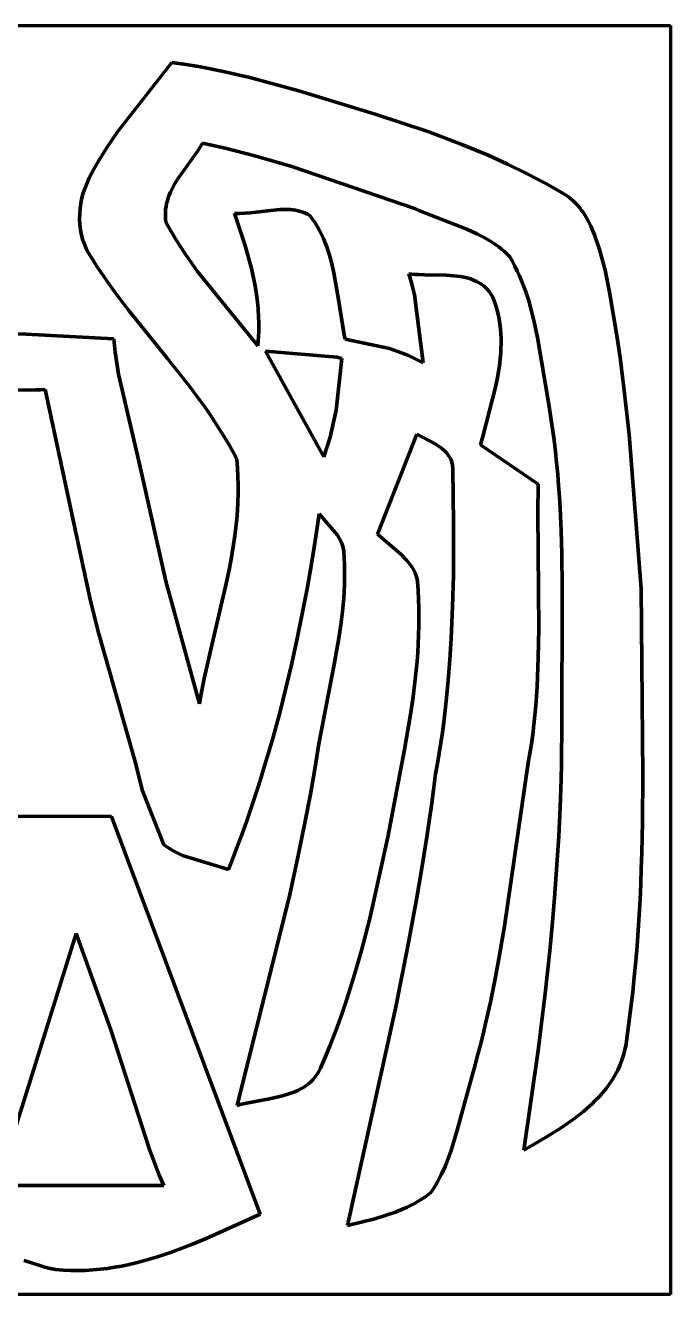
# Model space of a CAD drawing. Header units: millimetres. Extents: x 0 to 4.14, y 0 to 3.72.
# Drawn here: x 2.247 to 4.139, y 0 to 3.722 of the extents above; entities that cross this region are included whole.
import ezdxf

# ---------------------------------------------------------------- set-up
doc = ezdxf.new("R2010")
doc.units = ezdxf.units.MM
for name, color, linetype, lineweight in [('shape0', 7, 'CONTINUOUS', 100), ('shape2', 7, 'CONTINUOUS', 100), ('shape3', 7, 'CONTINUOUS', 100), ('shape6', 7, 'CONTINUOUS', 100)]:
    doc.layers.add(name, color=color, linetype=linetype, lineweight=lineweight)

msp = doc.modelspace()

# ---------------------------------------------------------------- linework, layer by layer
at = {"layer": 'shape0'}
for p, q in [((0, 3.7222), (4.1389, 3.7222)), ((4.1389, 3.7222), (4.1389, 0)), ((2.6765, 3.6136), (2.5169, 3.4098)), ((2.7186, 3.6075), (2.6765, 3.6136)), ((2.7604, 3.6005), (2.7186, 3.6075)), ((2.8229, 3.5882), (2.7604, 3.6005)), ((2.9056, 3.5691), (2.8229, 3.5882)), ((3.049, 3.5303), (2.9056, 3.5691)), ((3.2725, 3.4623), (3.049, 3.5303)), ((3.43, 3.4099), (3.2725, 3.4623)), ((2.5169, 3.4098), (2.4847, 3.3622)), ((3.5271, 3.3732), (3.43, 3.4099)), ((2.4847, 3.3622), (2.4622, 3.3255)), ((2.6943, 3.2721), (2.7525, 3.3544)), ((2.7525, 3.3544), (2.7668, 3.3771)), ((2.7668, 3.3771), (2.8328, 3.3623)), ((2.8328, 3.3623), (2.9202, 3.3399)), ((3.6037, 3.3412), (3.5271, 3.3732)), ((2.4622, 3.3255), (2.448, 3.3004)), ((2.9202, 3.3399), (3.0284, 3.3084)), ((3.6604, 3.3156), (3.6037, 3.3412)), ((3.7163, 3.2883), (3.6604, 3.3156)), ((2.448, 3.3004), (2.4347, 3.2749)), ((3.0284, 3.3084), (3.391, 3.1839)), ((3.7714, 3.2594), (3.7163, 3.2883)), ((2.4221, 3.2462), (2.4171, 3.2313)), ((2.428, 3.2608), (2.4221, 3.2462)), ((2.4347, 3.2749), (2.428, 3.2608)), ((2.6727, 3.2329), (2.6765, 3.2409)), ((2.6765, 3.2409), (2.6849, 3.2567)), ((2.6849, 3.2567), (2.6943, 3.2721)), ((3.8077, 3.2391), (3.7714, 3.2594)), ((3.8256, 3.2286), (3.8077, 3.2391)), ((2.4131, 3.2161), (2.4099, 3.2007)), ((2.4171, 3.2313), (2.4131, 3.2161)), ((2.6614, 3.1995), (2.6636, 3.208)), ((2.6636, 3.208), (2.6663, 3.2164)), ((2.6663, 3.2164), (2.6693, 3.2247)), ((2.6693, 3.2247), (2.6727, 3.2329)), ((3.8334, 3.2236), (3.8256, 3.2286)), ((3.8407, 3.2182), (3.8334, 3.2236)), ((3.8477, 3.2125), (3.8407, 3.2182)), ((3.8544, 3.2065), (3.8477, 3.2125)), ((3.8608, 3.2002), (3.8544, 3.2065)), ((2.4065, 3.1695), (2.4063, 3.1539)), ((2.4077, 3.1852), (2.4065, 3.1695)), ((2.4099, 3.2007), (2.4077, 3.1852)), ((2.6576, 3.1638), (2.6577, 3.173)), ((2.6577, 3.173), (2.6584, 3.182)), ((2.6584, 3.182), (2.6597, 3.1908)), ((2.6597, 3.1908), (2.6614, 3.1995)), ((2.8754, 3.1702), (2.8603, 3.1703)), ((2.8603, 3.1703), (2.8907, 3.0793)), ((2.9064, 3.1725), (2.8754, 3.1702)), ((2.9933, 3.1824), (2.9064, 3.1725)), ((3.0089, 3.1827), (2.9933, 3.1824)), ((3.0241, 3.182), (3.0089, 3.1827)), ((3.0316, 3.1812), (3.0241, 3.182)), ((3.0391, 3.18), (3.0316, 3.1812)), ((3.0464, 3.1785), (3.0391, 3.18)), ((3.0536, 3.1766), (3.0464, 3.1785)), ((3.0607, 3.1743), (3.0536, 3.1766)), ((3.0677, 3.1715), (3.0607, 3.1743)), ((3.0746, 3.1682), (3.0677, 3.1715)), ((3.0813, 3.1644), (3.0746, 3.1682)), ((3.0892, 3.1537), (3.0813, 3.1644)), ((3.391, 3.1839), (3.4008, 3.1796)), ((3.4008, 3.1796), (3.5419, 3.1248)), ((3.8669, 3.1936), (3.8608, 3.2002)), ((3.8726, 3.1868), (3.8669, 3.1936)), ((3.8781, 3.1798), (3.8726, 3.1868)), ((3.8833, 3.1725), (3.8781, 3.1798)), ((3.8882, 3.165), (3.8833, 3.1725)), ((3.8973, 3.1495), (3.8882, 3.165)), ((2.4063, 3.1539), (2.4071, 3.1383)), ((2.4071, 3.1383), (2.409, 3.1228)), ((2.658, 3.1545), (2.6576, 3.1638)), ((2.6591, 3.1449), (2.658, 3.1545)), ((2.6744, 3.1177), (2.6591, 3.1449)), ((3.0965, 3.1427), (3.0892, 3.1537)), ((3.1033, 3.1316), (3.0965, 3.1427)), ((3.1097, 3.1202), (3.1033, 3.1316)), ((3.9055, 3.1334), (3.8973, 3.1495)), ((3.9162, 3.1082), (3.9055, 3.1334)), ((2.409, 3.1228), (2.412, 3.1074)), ((2.412, 3.1074), (2.4161, 3.0923)), ((2.4161, 3.0923), (2.4213, 3.0776)), ((2.6904, 3.091), (2.6744, 3.1177)), ((2.7158, 3.0518), (2.6904, 3.091)), ((3.1155, 3.1086), (3.1097, 3.1202)), ((3.121, 3.0968), (3.1155, 3.1086)), ((3.126, 3.0848), (3.121, 3.0968)), ((3.5419, 3.1248), (3.5712, 3.1114)), ((3.5712, 3.1114), (3.5902, 3.1015)), ((3.5902, 3.1015), (3.6087, 3.0907)), ((3.6087, 3.0907), (3.6176, 3.0849)), ((3.9308, 3.0647), (3.9162, 3.1082)), ((2.4213, 3.0776), (2.4277, 3.0632)), ((2.4277, 3.0632), (2.4313, 3.0561)), ((2.4313, 3.0561), (2.4449, 3.0342)), ((2.8907, 3.0793), (2.909, 3.0133)), ((3.1306, 3.0726), (3.126, 3.0848)), ((3.1349, 3.0604), (3.1306, 3.0726)), ((3.1388, 3.0479), (3.1349, 3.0604)), ((3.6176, 3.0849), (3.6264, 3.0789)), ((3.6264, 3.0789), (3.635, 3.0725)), ((3.635, 3.0725), (3.6434, 3.0659)), ((3.6434, 3.0659), (3.6516, 3.0588)), ((3.6516, 3.0588), (3.6595, 3.0515)), ((3.9466, 3.004), (3.9308, 3.0647)), ((2.4449, 3.0342), (2.4588, 3.0126)), ((2.7518, 3.0008), (2.7158, 3.0518)), ((3.1458, 3.0227), (3.1388, 3.0479)), ((3.1518, 2.997), (3.1458, 3.0227)), ((3.6595, 3.0515), (3.6672, 3.0437)), ((3.6672, 3.0437), (3.675, 3.0299)), ((3.675, 3.0299), (3.6823, 3.016)), ((3.6823, 3.016), (3.6893, 3.0018)), ((2.4588, 3.0126), (2.4732, 2.9912)), ((2.4732, 2.9912), (2.4879, 2.9701)), ((2.9285, 2.7824), (2.7518, 3.0008)), ((2.909, 3.0133), (2.9179, 2.9733)), ((3.1656, 2.9186), (3.1518, 2.997)), ((3.3802, 2.9926), (3.3713, 2.9936)), ((3.3713, 2.9936), (3.3794, 2.9674)), ((3.3894, 2.9919), (3.3802, 2.9926)), ((3.3989, 2.9914), (3.3894, 2.9919)), ((3.4187, 2.9908), (3.3989, 2.9914)), ((3.4814, 2.9896), (3.4187, 2.9908)), ((3.5024, 2.9882), (3.4814, 2.9896)), ((3.5127, 2.987), (3.5024, 2.9882)), ((3.5228, 2.9856), (3.5127, 2.987)), ((3.5328, 2.9837), (3.5228, 2.9856)), ((3.5425, 2.9814), (3.5328, 2.9837)), ((3.5519, 2.9787), (3.5425, 2.9814)), ((3.561, 2.9754), (3.5519, 2.9787)), ((3.6893, 3.0018), (3.6958, 2.9875)), ((3.6958, 2.9875), (3.7019, 2.9731)), ((3.9593, 2.9403), (3.9466, 3.004)), ((2.4879, 2.9701), (2.503, 2.9492)), ((2.503, 2.9492), (2.5183, 2.9284)), ((2.9179, 2.9733), (2.9228, 2.9465)), ((2.9228, 2.9465), (2.9267, 2.9195)), ((3.3794, 2.9674), (3.3879, 2.932)), ((3.5697, 2.9716), (3.561, 2.9754)), ((3.578, 2.9671), (3.5697, 2.9716)), ((3.5859, 2.962), (3.578, 2.9671)), ((3.5933, 2.9562), (3.5859, 2.962)), ((3.6002, 2.9496), (3.5933, 2.9562)), ((3.6066, 2.9422), (3.6002, 2.9496)), ((3.6123, 2.934), (3.6066, 2.9422)), ((3.7019, 2.9731), (3.7076, 2.9585)), ((3.7076, 2.9585), (3.713, 2.9438)), ((3.713, 2.9438), (3.718, 2.9289)), ((2.5183, 2.9284), (2.5497, 2.8874)), ((2.9267, 2.9195), (2.9295, 2.8924)), ((3.1823, 2.8147), (3.1656, 2.9186)), ((3.3879, 2.932), (3.4135, 2.7328)), ((3.6174, 2.9249), (3.6123, 2.934)), ((3.6219, 2.9148), (3.6174, 2.9249)), ((3.6256, 2.9038), (3.6219, 2.9148)), ((3.6297, 2.8895), (3.6256, 2.9038)), ((3.718, 2.9289), (3.7228, 2.914)), ((3.7228, 2.914), (3.7314, 2.8838)), ((3.9708, 2.8764), (3.9593, 2.9403)), ((2.5497, 2.8874), (2.6632, 2.7464)), ((2.9295, 2.8924), (2.9312, 2.8651)), ((3.6332, 2.8751), (3.6297, 2.8895)), ((3.636, 2.8608), (3.6332, 2.8751)), ((3.7314, 2.8838), (3.739, 2.8532)), ((3.9812, 2.8124), (3.9708, 2.8764)), ((2.9312, 2.8651), (2.9316, 2.8514)), ((2.9317, 2.8377), (2.9314, 2.8239)), ((2.9316, 2.8514), (2.9317, 2.8377)), ((3.6383, 2.8465), (3.636, 2.8608)), ((3.6399, 2.8321), (3.6383, 2.8465)), ((3.6411, 2.8178), (3.6399, 2.8321)), ((3.739, 2.8532), (3.7489, 2.8069)), ((2.2485, 2.8163), (2.1562, 2.8184)), ((2.507, 2.8034), (2.2485, 2.8163)), ((2.5107, 2.7642), (2.507, 2.8034)), ((2.9298, 2.7963), (2.9285, 2.7824)), ((2.9308, 2.8101), (2.9298, 2.7963)), ((2.9314, 2.8239), (2.9308, 2.8101)), ((3.1848, 2.8021), (3.1823, 2.8147)), ((3.3143, 2.7742), (3.1848, 2.8021)), ((3.6417, 2.8035), (3.6411, 2.8178)), ((3.6418, 2.7892), (3.6417, 2.8035)), ((3.7489, 2.8069), (3.7824, 2.6047)), ((3.9906, 2.7482), (3.9812, 2.8124)), ((2.5201, 2.6994), (2.5107, 2.7642)), ((3.3686, 2.7546), (3.3143, 2.7742)), ((3.4061, 2.7368), (3.3686, 2.7546)), ((3.6396, 2.7463), (3.6407, 2.7606)), ((3.6407, 2.7606), (3.6415, 2.7749)), ((3.6415, 2.7749), (3.6418, 2.7892)), ((2.6632, 2.7464), (2.7272, 2.6654)), ((3.4135, 2.7328), (3.4061, 2.7368)), ((3.6315, 2.6893), (3.6362, 2.7178)), ((3.6362, 2.7178), (3.6381, 2.732)), ((3.6381, 2.732), (3.6396, 2.7463)), ((4.0031, 2.6517), (3.9906, 2.7482)), ((2.5824, 2.4314), (2.5201, 2.6994)), ((3.6258, 2.6609), (3.6315, 2.6893)), ((2.1393, 2.656), (2.251, 2.6528)), ((2.251, 2.6528), (2.2782, 2.653)), ((2.2782, 2.653), (2.2916, 2.6535)), ((2.2916, 2.6535), (2.3049, 2.6544)), ((2.3049, 2.6544), (2.419, 2.1254)), ((2.7272, 2.6654), (2.758, 2.6241)), ((3.5892, 2.5203), (3.6258, 2.6609)), ((4.0171, 2.5226), (4.0031, 2.6517)), ((2.758, 2.6241), (2.773, 2.6032)), ((2.773, 2.6032), (2.7877, 2.5821)), ((2.7877, 2.5821), (2.802, 2.5608)), ((3.7824, 2.6047), (3.7879, 2.5717)), ((3.7879, 2.5717), (3.7928, 2.5386)), ((2.802, 2.5608), (2.8159, 2.5392)), ((2.8159, 2.5392), (2.8294, 2.5173)), ((3.7928, 2.5386), (3.7973, 2.5055)), ((2.8294, 2.5173), (2.8425, 2.4952)), ((2.8425, 2.4952), (2.855, 2.4727)), ((3.2794, 2.2306), (3.3951, 2.5236)), ((3.3951, 2.5236), (3.4486, 2.495)), ((3.4486, 2.495), (3.4671, 2.4824)), ((3.5818, 2.4926), (3.5892, 2.5203)), ((3.7973, 2.5055), (3.8013, 2.4724)), ((4.0528, 2.0696), (4.0171, 2.5226)), ((2.855, 2.4727), (2.867, 2.4498)), ((3.4671, 2.4824), (3.4754, 2.4753)), ((3.4754, 2.4753), (3.4827, 2.4676)), ((3.4827, 2.4676), (3.486, 2.4635)), ((3.486, 2.4635), (3.4891, 2.4592)), ((3.4891, 2.4592), (3.4918, 2.4548)), ((3.7504, 2.3766), (3.5818, 2.4926)), ((3.8013, 2.4724), (3.8048, 2.4392)), ((2.6588, 2.092), (2.5824, 2.4314)), ((2.867, 2.4498), (2.8692, 2.4247)), ((2.8692, 2.4247), (2.8706, 2.3995)), ((3.4918, 2.4548), (3.4941, 2.4501)), ((3.4941, 2.4501), (3.4961, 2.4453)), ((3.4961, 2.4453), (3.4978, 2.4402)), ((3.4978, 2.4402), (3.499, 2.4349)), ((3.499, 2.4349), (3.4998, 2.4293)), ((3.4998, 2.4293), (3.5002, 2.4235)), ((3.5002, 2.4235), (3.5001, 2.4175)), ((3.8048, 2.4392), (3.8079, 2.406)), ((2.8706, 2.3995), (2.8712, 2.3744)), ((3.5001, 2.4175), (3.5026, 2.2635)), ((3.8079, 2.406), (3.8106, 2.3728)), ((2.8711, 2.3494), (2.8703, 2.3244)), ((2.8712, 2.3744), (2.8711, 2.3494)), ((3.7493, 2.292), (3.7504, 2.3766)), ((3.8106, 2.3728), (3.813, 2.3395)), ((2.8703, 2.3244), (2.8689, 2.2995)), ((3.813, 2.3395), (3.8149, 2.3062)), ((2.8668, 2.2746), (2.8642, 2.2498)), ((2.8689, 2.2995), (2.8668, 2.2746)), ((3.0978, 2.2167), (3.1087, 2.2902)), ((3.1087, 2.2902), (3.1628, 2.2276)), ((3.7522, 1.9527), (3.7493, 2.292)), ((3.8149, 2.3062), (3.818, 2.2396)), ((2.8642, 2.2498), (2.8611, 2.2249)), ((3.5026, 2.2635), (3.502, 2.1094)), ((3.818, 2.2396), (3.8199, 2.1729)), ((2.8576, 2.2002), (2.8536, 2.1754)), ((2.8611, 2.2249), (2.8576, 2.2002)), ((3.0859, 2.1433), (3.0978, 2.2167)), ((3.1628, 2.2276), (3.1733, 2.2074)), ((3.1733, 2.2074), (3.1778, 2.1945)), ((3.3476, 2.1715), (3.2794, 2.2306)), ((2.8536, 2.1754), (2.8492, 2.1507)), ((3.1778, 2.1945), (3.1806, 2.1807)), ((3.1806, 2.1807), (3.182, 2.1608)), ((3.182, 2.1608), (3.1828, 2.141)), ((3.3656, 2.1532), (3.3476, 2.1715)), ((3.8199, 2.1729), (3.8212, 2.0728)), ((2.419, 2.1254), (2.4283, 2.08)), ((2.8445, 2.126), (2.8342, 2.0767)), ((2.8492, 2.1507), (2.8445, 2.126)), ((3.073, 2.07), (3.0859, 2.1433)), ((3.1828, 2.141), (3.1832, 2.1212)), ((3.3736, 2.1435), (3.3656, 2.1532)), ((3.3808, 2.1332), (3.3736, 2.1435)), ((3.384, 2.1278), (3.3808, 2.1332)), ((3.387, 2.1223), (3.384, 2.1278)), ((3.3896, 2.1166), (3.387, 2.1223)), ((2.7577, 1.7326), (2.6588, 2.092)), ((3.1831, 2.1015), (3.1826, 2.0818)), ((3.1832, 2.1212), (3.1831, 2.1015)), ((3.3919, 2.1107), (3.3896, 2.1166)), ((3.394, 2.1046), (3.3919, 2.1107)), ((3.3956, 2.0983), (3.394, 2.1046)), ((3.3969, 2.0918), (3.3956, 2.0983)), ((3.3988, 2.0656), (3.3969, 2.0918)), ((3.502, 2.1094), (3.4997, 2.0169)), ((2.4283, 2.08), (2.4384, 2.0348)), ((2.8342, 2.0767), (2.7938, 1.9046)), ((3.0592, 1.9969), (3.073, 2.07)), ((3.1817, 2.0621), (3.1805, 2.0425)), ((3.1826, 2.0818), (3.1817, 2.0621)), ((3.4002, 2.0394), (3.3988, 2.0656)), ((3.8212, 2.0728), (3.8196, 1.6389)), ((4.0575, 1.5232), (4.0528, 2.0696)), ((2.4384, 2.0348), (2.4609, 1.9451)), ((3.1788, 2.0229), (3.1769, 2.0033)), ((3.1805, 2.0425), (3.1788, 2.0229)), ((3.4009, 2.0133), (3.4002, 2.0394)), ((3.4012, 1.9872), (3.4009, 2.0133)), ((3.4997, 2.0169), (3.4956, 1.9245)), ((3.0443, 1.9239), (3.0592, 1.9969)), ((3.1769, 2.0033), (3.1721, 1.9643)), ((3.401, 1.9611), (3.4012, 1.9872)), ((2.4609, 1.9451), (2.5679, 1.5668)), ((3.1721, 1.9643), (3.1663, 1.9254)), ((3.4002, 1.935), (3.401, 1.9611)), ((3.7509, 1.868), (3.7522, 1.9527)), ((2.7938, 1.9046), (2.7717, 1.8064)), ((3.0283, 1.8511), (3.0443, 1.9239)), ((3.1663, 1.9254), (3.1524, 1.8478)), ((3.3975, 1.883), (3.3991, 1.909)), ((3.3991, 1.909), (3.4002, 1.935)), ((3.4956, 1.9245), (3.4918, 1.863)), ((3.3955, 1.857), (3.3975, 1.883)), ((3.4918, 1.863), (3.4869, 1.8016)), ((3.7489, 1.8116), (3.7509, 1.868)), ((3.0112, 1.7787), (3.0283, 1.8511)), ((3.1524, 1.8478), (3.1073, 1.6154)), ((3.3904, 1.8051), (3.3931, 1.831)), ((3.3931, 1.831), (3.3955, 1.857)), ((2.7717, 1.8064), (2.7621, 1.7572)), ((3.384, 1.7533), (3.3904, 1.8051)), ((3.4869, 1.8016), (3.4809, 1.7403)), ((3.7475, 1.7835), (3.7489, 1.8116)), ((2.7621, 1.7572), (2.7577, 1.7326)), ((2.9929, 1.7065), (3.0112, 1.7787)), ((3.3765, 1.7015), (3.384, 1.7533)), ((3.7435, 1.7272), (3.7457, 1.7553)), ((3.7457, 1.7553), (3.7475, 1.7835)), ((3.4809, 1.7403), (3.4737, 1.6791)), ((3.741, 1.6991), (3.7435, 1.7272)), ((2.9833, 1.6705), (2.9929, 1.7065)), ((3.3589, 1.5983), (3.3765, 1.7015)), ((3.4737, 1.6791), (3.4697, 1.6486)), ((3.738, 1.6711), (3.741, 1.6991)), ((2.9734, 1.6347), (2.9833, 1.6705)), ((3.4697, 1.6486), (3.4653, 1.6181)), ((3.7307, 1.6151), (3.7346, 1.6431)), ((3.7346, 1.6431), (3.738, 1.6711)), ((3.8196, 1.6389), (3.8193, 1.5967)), ((2.9632, 1.5989), (2.9734, 1.6347)), ((3.1073, 1.6154), (3.0956, 1.5412)), ((3.4653, 1.6181), (3.4606, 1.5876)), ((3.7263, 1.5871), (3.7307, 1.6151)), ((2.5679, 1.5668), (2.5905, 1.4771)), ((2.9526, 1.5632), (2.9632, 1.5989)), ((3.3097, 1.3416), (3.3589, 1.5983)), ((3.4606, 1.5876), (3.4555, 1.5572)), ((3.7214, 1.5592), (3.7263, 1.5871)), ((3.8193, 1.5967), (3.8187, 1.5546)), ((2.9306, 1.4921), (2.9418, 1.5276)), ((2.9418, 1.5276), (2.9526, 1.5632)), ((3.0956, 1.5412), (3.0828, 1.4673)), ((3.4501, 1.5268), (3.4441, 1.4806)), ((3.4555, 1.5572), (3.4501, 1.5268)), ((3.6516, 1.0801), (3.7214, 1.5592)), ((3.8187, 1.5546), (3.8177, 1.5125)), ((2.9191, 1.4568), (2.9306, 1.4921)), ((3.8177, 1.5125), (3.8149, 1.4283)), ((4.0564, 1.3865), (4.0575, 1.5232)), ((2.5905, 1.4771), (2.6529, 1.3192)), ((2.9073, 1.4215), (2.9191, 1.4568)), ((3.0828, 1.4673), (3.069, 1.3936)), ((3.4441, 1.4806), (3.4378, 1.4345)), ((2.8951, 1.3864), (2.9073, 1.4215)), ((3.4378, 1.4345), (3.4243, 1.3424)), ((3.8149, 1.4283), (3.8109, 1.3442)), ((2.4997, 1.4024), (2.0138, 1.403)), ((2.8905, 0.3565), (2.4997, 1.4024)), ((2.8825, 1.3514), (2.8951, 1.3864)), ((3.069, 1.3936), (3.0465, 1.2833)), ((4.0544, 1.2955), (4.0564, 1.3865)), ((2.8696, 1.3165), (2.8825, 1.3514)), ((3.2569, 1.1035), (3.3097, 1.3416)), ((3.4243, 1.3424), (3.4097, 1.2504)), ((3.8109, 1.3442), (3.8058, 1.2601)), ((2.6529, 1.3192), (2.6645, 1.3111)), ((2.6645, 1.3111), (2.6826, 1.3003)), ((2.8564, 1.2818), (2.8696, 1.3165)), ((2.6826, 1.3003), (2.7079, 1.2881)), ((2.7079, 1.2881), (2.8428, 1.2472)), ((2.8428, 1.2472), (2.8564, 1.2818)), ((3.0465, 1.2833), (3.0222, 1.1734)), ((4.053, 1.25), (4.0544, 1.2955)), ((3.4097, 1.2504), (3.3941, 1.1587)), ((3.8058, 1.2601), (3.7996, 1.1762)), ((4.0513, 1.2045), (4.053, 1.25)), ((4.0492, 1.1591), (4.0513, 1.2045)), ((3.0222, 1.1734), (2.8685, 0.5545)), ((3.3941, 1.1587), (3.3689, 1.0214)), ((3.7996, 1.1762), (3.7925, 1.0923)), ((4.0467, 1.1136), (4.0492, 1.1591)), ((3.2325, 1.009), (3.2569, 1.1035)), ((3.6352, 0.9847), (3.6516, 1.0801)), ((3.7925, 1.0923), (3.7845, 1.0084)), ((4.0438, 1.0682), (4.0467, 1.1136)), ((4.0405, 1.0229), (4.0438, 1.0682)), ((3.2124, 0.9387), (3.2325, 1.009)), ((3.3689, 1.0214), (3.3327, 0.8388)), ((3.7845, 1.0084), (3.7709, 0.8828)), ((4.0367, 0.9775), (4.0405, 1.0229)), ((3.6233, 0.9212), (3.6352, 0.9847)), ((4.0325, 0.9322), (4.0367, 0.9775)), ((3.1905, 0.8689), (3.2124, 0.9387)), ((4.0278, 0.8869), (4.0325, 0.9322)), ((3.6104, 0.858), (3.6233, 0.9212)), ((3.1749, 0.8228), (3.1905, 0.8689)), ((3.5965, 0.795), (3.6104, 0.858)), ((3.7709, 0.8828), (3.7502, 0.7156)), ((4.0225, 0.8417), (4.0278, 0.8869)), ((3.1583, 0.7769), (3.1749, 0.8228)), ((3.3327, 0.8388), (3.1917, 0.2025)), ((4.0167, 0.7965), (4.0225, 0.8417)), ((3.589, 0.7636), (3.5965, 0.795)), ((4.0103, 0.7514), (4.0167, 0.7965)), ((3.1408, 0.7315), (3.1583, 0.7769)), ((3.5813, 0.7323), (3.589, 0.7636)), ((4.0082, 0.7345), (4.0103, 0.7514)), ((3.1221, 0.6864), (3.1408, 0.7315)), ((3.5732, 0.701), (3.5813, 0.7323)), ((3.7502, 0.7156), (3.7084, 0.4239)), ((4.0011, 0.7025), (4.0051, 0.7182)), ((4.0051, 0.7182), (4.0082, 0.7345)), ((3.1124, 0.664), (3.1221, 0.6864)), ((3.5647, 0.6699), (3.5732, 0.701)), ((3.9839, 0.6581), (3.9904, 0.6724)), ((3.9904, 0.6724), (3.9962, 0.6872)), ((3.9962, 0.6872), (4.0011, 0.7025)), ((3.0909, 0.6311), (3.097, 0.6384)), ((3.097, 0.6384), (3.1026, 0.6462)), ((3.1026, 0.6462), (3.1078, 0.6547)), ((3.1078, 0.6547), (3.1124, 0.664)), ((3.5132, 0.482), (3.5559, 0.6387)), ((3.5559, 0.6387), (3.5647, 0.6699)), ((3.9685, 0.6308), (3.9766, 0.6442)), ((3.9766, 0.6442), (3.9839, 0.6581)), ((3.0377, 0.5951), (3.0463, 0.5989)), ((3.0463, 0.5989), (3.0545, 0.6031)), ((3.0545, 0.6031), (3.0625, 0.6077)), ((3.0625, 0.6077), (3.0702, 0.6128)), ((3.0702, 0.6128), (3.0775, 0.6184)), ((3.0775, 0.6184), (3.0844, 0.6245)), ((3.0844, 0.6245), (3.0909, 0.6311)), ((3.9405, 0.593), (3.9505, 0.6052)), ((3.9505, 0.6052), (3.9598, 0.6178)), ((3.9598, 0.6178), (3.9685, 0.6308)), ((2.8773, 0.5571), (2.8955, 0.5616)), ((2.8955, 0.5616), (2.9629, 0.5746)), ((2.9629, 0.5746), (3.0014, 0.5831)), ((3.0014, 0.5831), (3.0199, 0.5885)), ((3.0199, 0.5885), (3.0289, 0.5917)), ((3.0289, 0.5917), (3.0377, 0.5951)), ((3.8957, 0.5479), (3.9076, 0.5587)), ((3.9076, 0.5587), (3.919, 0.5698)), ((3.919, 0.5698), (3.93, 0.5812)), ((3.93, 0.5812), (3.9405, 0.593)), ((2.8685, 0.5545), (2.8773, 0.5571)), ((3.8579, 0.5175), (3.8708, 0.5273)), ((3.8708, 0.5273), (3.8834, 0.5375)), ((3.8834, 0.5375), (3.8957, 0.5479)), ((3.7766, 0.4636), (3.8178, 0.4895)), ((3.8178, 0.4895), (3.8448, 0.5079)), ((3.8448, 0.5079), (3.8579, 0.5175)), ((3.4952, 0.4222), (3.5132, 0.482)), ((3.7218, 0.4315), (3.7766, 0.4636)), ((3.4868, 0.3987), (3.4952, 0.4222)), ((3.7084, 0.4239), (3.7218, 0.4315)), ((3.4672, 0.3531), (3.4775, 0.3757)), ((3.4775, 0.3757), (3.4868, 0.3987)), ((2.9354, 0.2358), (2.8905, 0.3565)), ((3.4556, 0.3311), (3.4615, 0.3421)), ((3.4615, 0.3421), (3.4672, 0.3531)), ((3.4211, 0.2881), (3.4357, 0.2993)), ((3.4357, 0.2993), (3.4427, 0.3097)), ((3.4427, 0.3097), (3.4493, 0.3203)), ((3.4493, 0.3203), (3.4556, 0.3311)), ((3.3661, 0.2561), (3.3903, 0.2686)), ((3.3903, 0.2686), (3.4059, 0.2779)), ((3.4059, 0.2779), (3.4211, 0.2881)), ((2.7772, 0.1647), (2.9354, 0.2358)), ((3.2716, 0.2222), (3.3325, 0.2418)), ((3.3325, 0.2418), (3.3661, 0.2561)), ((3.1917, 0.2025), (3.2716, 0.2222)), ((2.7369, 0.148), (2.7772, 0.1647)), ((2.6347, 0.111), (2.6553, 0.1177)), ((2.6553, 0.1177), (2.6758, 0.1248)), ((2.6758, 0.1248), (2.6963, 0.1322)), ((2.6963, 0.1322), (2.7369, 0.148)), ((2.2442, 0.1002), (2.2742, 0.0899)), ((2.2742, 0.0899), (2.2894, 0.0853)), ((2.2894, 0.0853), (2.3046, 0.0809)), ((2.3046, 0.0809), (2.32, 0.077)), ((2.32, 0.077), (2.3355, 0.0734)), ((2.4662, 0.0742), (2.4876, 0.0768)), ((2.4876, 0.0768), (2.5089, 0.0801)), ((2.5089, 0.0801), (2.5301, 0.0839)), ((2.5301, 0.0839), (2.5512, 0.0883)), ((2.5512, 0.0883), (2.5722, 0.0933)), ((2.5722, 0.0933), (2.5931, 0.0987)), ((2.5931, 0.0987), (2.614, 0.1046)), ((2.614, 0.1046), (2.6347, 0.111)), ((2.3355, 0.0734), (2.3576, 0.0716)), ((2.3576, 0.0716), (2.3796, 0.0706)), ((2.3796, 0.0706), (2.4014, 0.0704)), ((2.4014, 0.0704), (2.4231, 0.0709)), ((2.4231, 0.0709), (2.4447, 0.0722)), ((2.4447, 0.0722), (2.4662, 0.0742)), ((4.1389, 0), (0, 0))]:
    msp.add_line(p, q, dxfattribs=at)
at = {"layer": 'shape2'}
for p, q in [((2.5169, 3.4098), (2.6765, 3.6136)), ((2.6765, 3.6136), (2.7186, 3.6075)), ((2.7186, 3.6075), (2.7604, 3.6005)), ((2.7604, 3.6005), (2.8229, 3.5882)), ((2.8229, 3.5882), (2.9056, 3.5691)), ((2.9056, 3.5691), (3.049, 3.5303)), ((3.049, 3.5303), (3.2725, 3.4623)), ((3.2725, 3.4623), (3.43, 3.4099)), ((2.4847, 3.3622), (2.5169, 3.4098)), ((3.43, 3.4099), (3.5271, 3.3732)), ((2.4622, 3.3255), (2.4847, 3.3622)), ((2.7525, 3.3544), (2.6943, 3.2721)), ((2.7668, 3.3771), (2.7525, 3.3544)), ((2.8328, 3.3623), (2.7668, 3.3771)), ((2.9202, 3.3399), (2.8328, 3.3623)), ((3.5271, 3.3732), (3.6037, 3.3412)), ((2.448, 3.3004), (2.4622, 3.3255)), ((3.0284, 3.3084), (2.9202, 3.3399)), ((3.6037, 3.3412), (3.6604, 3.3156)), ((3.6604, 3.3156), (3.7163, 3.2883)), ((2.4347, 3.2749), (2.448, 3.3004)), ((3.391, 3.1839), (3.0284, 3.3084)), ((3.7163, 3.2883), (3.7714, 3.2594)), ((2.4171, 3.2313), (2.4221, 3.2462)), ((2.4221, 3.2462), (2.428, 3.2608)), ((2.428, 3.2608), (2.4347, 3.2749)), ((2.6765, 3.2409), (2.6727, 3.2329)), ((2.6849, 3.2567), (2.6765, 3.2409)), ((2.6943, 3.2721), (2.6849, 3.2567)), ((3.7714, 3.2594), (3.8077, 3.2391)), ((3.8077, 3.2391), (3.8256, 3.2286)), ((2.4099, 3.2007), (2.4131, 3.2161)), ((2.4131, 3.2161), (2.4171, 3.2313)), ((2.6636, 3.208), (2.6614, 3.1995)), ((2.6663, 3.2164), (2.6636, 3.208)), ((2.6693, 3.2247), (2.6663, 3.2164)), ((2.6727, 3.2329), (2.6693, 3.2247)), ((3.8256, 3.2286), (3.8334, 3.2236)), ((3.8334, 3.2236), (3.8407, 3.2182)), ((3.8407, 3.2182), (3.8477, 3.2125)), ((3.8477, 3.2125), (3.8544, 3.2065)), ((3.8544, 3.2065), (3.8608, 3.2002)), ((2.4063, 3.1539), (2.4065, 3.1695)), ((2.4065, 3.1695), (2.4077, 3.1852)), ((2.4077, 3.1852), (2.4099, 3.2007)), ((2.6577, 3.173), (2.6576, 3.1638)), ((2.6584, 3.182), (2.6577, 3.173)), ((2.6597, 3.1908), (2.6584, 3.182)), ((2.6614, 3.1995), (2.6597, 3.1908)), ((2.8907, 3.0793), (2.8603, 3.1703)), ((2.8603, 3.1703), (2.8754, 3.1702)), ((2.8754, 3.1702), (2.9064, 3.1725)), ((2.9064, 3.1725), (2.9933, 3.1824)), ((2.9933, 3.1824), (3.0089, 3.1827)), ((3.0089, 3.1827), (3.0241, 3.182)), ((3.0241, 3.182), (3.0316, 3.1812)), ((3.0316, 3.1812), (3.0391, 3.18)), ((3.0391, 3.18), (3.0464, 3.1785)), ((3.0464, 3.1785), (3.0536, 3.1766)), ((3.0536, 3.1766), (3.0607, 3.1743)), ((3.0607, 3.1743), (3.0677, 3.1715)), ((3.0677, 3.1715), (3.0746, 3.1682)), ((3.0746, 3.1682), (3.0813, 3.1644)), ((3.0813, 3.1644), (3.0892, 3.1537)), ((3.4008, 3.1796), (3.391, 3.1839)), ((3.5419, 3.1248), (3.4008, 3.1796)), ((3.8608, 3.2002), (3.8669, 3.1936)), ((3.8669, 3.1936), (3.8726, 3.1868)), ((3.8726, 3.1868), (3.8781, 3.1798)), ((3.8781, 3.1798), (3.8833, 3.1725)), ((3.8833, 3.1725), (3.8882, 3.165)), ((3.8882, 3.165), (3.8973, 3.1495)), ((2.4071, 3.1383), (2.4063, 3.1539)), ((2.409, 3.1228), (2.4071, 3.1383)), ((2.6576, 3.1638), (2.658, 3.1545)), ((2.658, 3.1545), (2.6591, 3.1449)), ((2.6591, 3.1449), (2.6744, 3.1177)), ((3.0892, 3.1537), (3.0965, 3.1427)), ((3.0965, 3.1427), (3.1033, 3.1316)), ((3.1033, 3.1316), (3.1097, 3.1202)), ((3.8973, 3.1495), (3.9055, 3.1334)), ((3.9055, 3.1334), (3.9162, 3.1082)), ((2.412, 3.1074), (2.409, 3.1228)), ((2.4161, 3.0923), (2.412, 3.1074)), ((2.4213, 3.0776), (2.4161, 3.0923)), ((2.6744, 3.1177), (2.6904, 3.091)), ((2.6904, 3.091), (2.7158, 3.0518)), ((3.1097, 3.1202), (3.1155, 3.1086)), ((3.1155, 3.1086), (3.121, 3.0968)), ((3.121, 3.0968), (3.126, 3.0848)), ((3.5712, 3.1114), (3.5419, 3.1248)), ((3.5902, 3.1015), (3.5712, 3.1114)), ((3.6087, 3.0907), (3.5902, 3.1015)), ((3.6176, 3.0849), (3.6087, 3.0907)), ((3.9162, 3.1082), (3.9308, 3.0647)), ((2.4277, 3.0632), (2.4213, 3.0776)), ((2.4313, 3.0561), (2.4277, 3.0632)), ((2.4449, 3.0342), (2.4313, 3.0561)), ((2.909, 3.0133), (2.8907, 3.0793)), ((3.126, 3.0848), (3.1306, 3.0726)), ((3.1306, 3.0726), (3.1349, 3.0604)), ((3.1349, 3.0604), (3.1388, 3.0479)), ((3.6264, 3.0789), (3.6176, 3.0849)), ((3.635, 3.0725), (3.6264, 3.0789)), ((3.6434, 3.0659), (3.635, 3.0725)), ((3.6516, 3.0588), (3.6434, 3.0659)), ((3.6595, 3.0515), (3.6516, 3.0588)), ((3.9308, 3.0647), (3.9466, 3.004)), ((2.4588, 3.0126), (2.4449, 3.0342)), ((2.7158, 3.0518), (2.7518, 3.0008)), ((3.1388, 3.0479), (3.1458, 3.0227)), ((3.1458, 3.0227), (3.1518, 2.997)), ((3.6672, 3.0437), (3.6595, 3.0515)), ((3.675, 3.0299), (3.6672, 3.0437)), ((3.6823, 3.016), (3.675, 3.0299)), ((3.6893, 3.0018), (3.6823, 3.016)), ((2.4732, 2.9912), (2.4588, 3.0126)), ((2.4879, 2.9701), (2.4732, 2.9912)), ((2.7518, 3.0008), (2.9285, 2.7824)), ((2.9179, 2.9733), (2.909, 3.0133)), ((3.1518, 2.997), (3.1656, 2.9186)), ((3.3794, 2.9674), (3.3713, 2.9936)), ((3.3713, 2.9936), (3.3802, 2.9926)), ((3.3802, 2.9926), (3.3894, 2.9919)), ((3.3894, 2.9919), (3.3989, 2.9914)), ((3.3989, 2.9914), (3.4187, 2.9908)), ((3.4187, 2.9908), (3.4814, 2.9896)), ((3.4814, 2.9896), (3.5024, 2.9882)), ((3.5024, 2.9882), (3.5127, 2.987)), ((3.5127, 2.987), (3.5228, 2.9856)), ((3.5228, 2.9856), (3.5328, 2.9837)), ((3.5328, 2.9837), (3.5425, 2.9814)), ((3.5425, 2.9814), (3.5519, 2.9787)), ((3.5519, 2.9787), (3.561, 2.9754)), ((3.6958, 2.9875), (3.6893, 3.0018)), ((3.7019, 2.9731), (3.6958, 2.9875)), ((3.9466, 3.004), (3.9593, 2.9403)), ((2.503, 2.9492), (2.4879, 2.9701)), ((2.5183, 2.9284), (2.503, 2.9492)), ((2.9228, 2.9465), (2.9179, 2.9733)), ((2.9267, 2.9195), (2.9228, 2.9465)), ((3.3879, 2.932), (3.3794, 2.9674)), ((3.561, 2.9754), (3.5697, 2.9716)), ((3.5697, 2.9716), (3.578, 2.9671)), ((3.578, 2.9671), (3.5859, 2.962)), ((3.5859, 2.962), (3.5933, 2.9562)), ((3.5933, 2.9562), (3.6002, 2.9496)), ((3.6002, 2.9496), (3.6066, 2.9422)), ((3.6066, 2.9422), (3.6123, 2.934)), ((3.7076, 2.9585), (3.7019, 2.9731)), ((3.713, 2.9438), (3.7076, 2.9585)), ((3.718, 2.9289), (3.713, 2.9438)), ((2.5497, 2.8874), (2.5183, 2.9284)), ((2.9295, 2.8924), (2.9267, 2.9195)), ((3.1656, 2.9186), (3.1823, 2.8147)), ((3.4135, 2.7328), (3.3879, 2.932)), ((3.6123, 2.934), (3.6174, 2.9249)), ((3.6174, 2.9249), (3.6219, 2.9148)), ((3.6219, 2.9148), (3.6256, 2.9038)), ((3.6256, 2.9038), (3.6297, 2.8895)), ((3.7228, 2.914), (3.718, 2.9289)), ((3.7314, 2.8838), (3.7228, 2.914)), ((3.9593, 2.9403), (3.9708, 2.8764)), ((2.6632, 2.7464), (2.5497, 2.8874)), ((2.9312, 2.8651), (2.9295, 2.8924)), ((3.6297, 2.8895), (3.6332, 2.8751)), ((3.6332, 2.8751), (3.636, 2.8608)), ((3.739, 2.8532), (3.7314, 2.8838)), ((3.9708, 2.8764), (3.9812, 2.8124)), ((2.9316, 2.8514), (2.9312, 2.8651)), ((2.9314, 2.8239), (2.9317, 2.8377)), ((2.9317, 2.8377), (2.9316, 2.8514)), ((3.636, 2.8608), (3.6383, 2.8465)), ((3.6383, 2.8465), (3.6399, 2.8321)), ((3.6399, 2.8321), (3.6411, 2.8178)), ((3.7489, 2.8069), (3.739, 2.8532)), ((2.1562, 2.8184), (2.2485, 2.8163)), ((2.2485, 2.8163), (2.507, 2.8034)), ((2.507, 2.8034), (2.5107, 2.7642)), ((2.9285, 2.7824), (2.9298, 2.7963)), ((2.9298, 2.7963), (2.9308, 2.8101)), ((2.9308, 2.8101), (2.9314, 2.8239)), ((3.1823, 2.8147), (3.1848, 2.8021)), ((3.1848, 2.8021), (3.3143, 2.7742)), ((3.6411, 2.8178), (3.6417, 2.8035)), ((3.6417, 2.8035), (3.6418, 2.7892)), ((3.7824, 2.6047), (3.7489, 2.8069)), ((3.9812, 2.8124), (3.9906, 2.7482)), ((2.5107, 2.7642), (2.5201, 2.6994)), ((2.9516, 2.7665), (3.122, 2.4566)), ((3.1603, 2.7488), (2.9516, 2.7665)), ((3.3143, 2.7742), (3.3686, 2.7546)), ((3.3686, 2.7546), (3.4061, 2.7368)), ((3.6407, 2.7606), (3.6396, 2.7463)), ((3.6415, 2.7749), (3.6407, 2.7606)), ((3.6418, 2.7892), (3.6415, 2.7749)), ((2.7272, 2.6654), (2.6632, 2.7464)), ((3.1582, 2.594), (3.1755, 2.7455)), ((3.1755, 2.7455), (3.1603, 2.7488)), ((3.4061, 2.7368), (3.4135, 2.7328)), ((3.6362, 2.7178), (3.6315, 2.6893)), ((3.6381, 2.732), (3.6362, 2.7178)), ((3.6396, 2.7463), (3.6381, 2.732)), ((3.9906, 2.7482), (4.0031, 2.6517)), ((2.5201, 2.6994), (2.5824, 2.4314)), ((3.6315, 2.6893), (3.6258, 2.6609)), ((2.251, 2.6528), (2.1393, 2.656)), ((2.2782, 2.653), (2.251, 2.6528)), ((2.2916, 2.6535), (2.2782, 2.653)), ((2.3049, 2.6544), (2.2916, 2.6535)), ((2.419, 2.1254), (2.3049, 2.6544)), ((2.758, 2.6241), (2.7272, 2.6654)), ((3.6258, 2.6609), (3.5892, 2.5203)), ((4.0031, 2.6517), (4.0171, 2.5226)), ((2.773, 2.6032), (2.758, 2.6241)), ((2.7877, 2.5821), (2.773, 2.6032)), ((2.802, 2.5608), (2.7877, 2.5821)), ((3.1404, 2.5148), (3.1582, 2.594)), ((3.7879, 2.5717), (3.7824, 2.6047)), ((3.7928, 2.5386), (3.7879, 2.5717)), ((2.8159, 2.5392), (2.802, 2.5608)), ((2.8294, 2.5173), (2.8159, 2.5392)), ((3.7973, 2.5055), (3.7928, 2.5386)), ((2.8425, 2.4952), (2.8294, 2.5173)), ((2.855, 2.4727), (2.8425, 2.4952)), ((3.122, 2.4566), (3.1404, 2.5148)), ((3.3951, 2.5236), (3.2794, 2.2306)), ((3.4486, 2.495), (3.3951, 2.5236)), ((3.4671, 2.4824), (3.4486, 2.495)), ((3.5892, 2.5203), (3.5818, 2.4926)), ((3.8013, 2.4724), (3.7973, 2.5055)), ((4.0171, 2.5226), (4.0528, 2.0696)), ((2.867, 2.4498), (2.855, 2.4727)), ((3.4754, 2.4753), (3.4671, 2.4824)), ((3.4827, 2.4676), (3.4754, 2.4753)), ((3.486, 2.4635), (3.4827, 2.4676)), ((3.4891, 2.4592), (3.486, 2.4635)), ((3.4918, 2.4548), (3.4891, 2.4592)), ((3.5818, 2.4926), (3.7504, 2.3766)), ((3.8048, 2.4392), (3.8013, 2.4724)), ((2.5824, 2.4314), (2.6588, 2.092)), ((2.8692, 2.4247), (2.867, 2.4498)), ((2.8706, 2.3995), (2.8692, 2.4247)), ((3.4941, 2.4501), (3.4918, 2.4548)), ((3.4961, 2.4453), (3.4941, 2.4501)), ((3.4978, 2.4402), (3.4961, 2.4453)), ((3.499, 2.4349), (3.4978, 2.4402)), ((3.4998, 2.4293), (3.499, 2.4349)), ((3.5002, 2.4235), (3.4998, 2.4293)), ((3.5001, 2.4175), (3.5002, 2.4235)), ((3.8079, 2.406), (3.8048, 2.4392)), ((2.8712, 2.3744), (2.8706, 2.3995)), ((3.5026, 2.2635), (3.5001, 2.4175)), ((3.8106, 2.3728), (3.8079, 2.406)), ((2.8703, 2.3244), (2.8711, 2.3494)), ((2.8711, 2.3494), (2.8712, 2.3744)), ((3.7504, 2.3766), (3.7493, 2.292)), ((3.813, 2.3395), (3.8106, 2.3728)), ((2.8689, 2.2995), (2.8703, 2.3244)), ((3.8149, 2.3062), (3.813, 2.3395)), ((2.8642, 2.2498), (2.8668, 2.2746)), ((2.8668, 2.2746), (2.8689, 2.2995)), ((3.1087, 2.2902), (3.0978, 2.2167)), ((3.1628, 2.2276), (3.1087, 2.2902)), ((3.7493, 2.292), (3.7522, 1.9527)), ((3.818, 2.2396), (3.8149, 2.3062)), ((2.8611, 2.2249), (2.8642, 2.2498)), ((3.502, 2.1094), (3.5026, 2.2635)), ((3.8199, 2.1729), (3.818, 2.2396)), ((2.8536, 2.1754), (2.8576, 2.2002)), ((2.8576, 2.2002), (2.8611, 2.2249)), ((3.0978, 2.2167), (3.0859, 2.1433)), ((3.1733, 2.2074), (3.1628, 2.2276)), ((3.1778, 2.1945), (3.1733, 2.2074)), ((3.2794, 2.2306), (3.3476, 2.1715)), ((2.8492, 2.1507), (2.8536, 2.1754)), ((3.1806, 2.1807), (3.1778, 2.1945)), ((3.182, 2.1608), (3.1806, 2.1807)), ((3.1828, 2.141), (3.182, 2.1608)), ((3.3476, 2.1715), (3.3656, 2.1532)), ((3.8212, 2.0728), (3.8199, 2.1729)), ((2.4283, 2.08), (2.419, 2.1254)), ((2.8342, 2.0767), (2.8445, 2.126)), ((2.8445, 2.126), (2.8492, 2.1507)), ((3.0859, 2.1433), (3.073, 2.07)), ((3.1832, 2.1212), (3.1828, 2.141)), ((3.3656, 2.1532), (3.3736, 2.1435)), ((3.3736, 2.1435), (3.3808, 2.1332)), ((3.3808, 2.1332), (3.384, 2.1278)), ((3.384, 2.1278), (3.387, 2.1223)), ((3.387, 2.1223), (3.3896, 2.1166)), ((2.6588, 2.092), (2.7577, 1.7326)), ((3.1826, 2.0818), (3.1831, 2.1015)), ((3.1831, 2.1015), (3.1832, 2.1212)), ((3.3896, 2.1166), (3.3919, 2.1107)), ((3.3919, 2.1107), (3.394, 2.1046)), ((3.394, 2.1046), (3.3956, 2.0983)), ((3.3956, 2.0983), (3.3969, 2.0918)), ((3.3969, 2.0918), (3.3988, 2.0656)), ((3.4997, 2.0169), (3.502, 2.1094)), ((2.4384, 2.0348), (2.4283, 2.08)), ((2.7938, 1.9046), (2.8342, 2.0767)), ((3.073, 2.07), (3.0592, 1.9969)), ((3.1805, 2.0425), (3.1817, 2.0621)), ((3.1817, 2.0621), (3.1826, 2.0818)), ((3.3988, 2.0656), (3.4002, 2.0394)), ((3.8196, 1.6389), (3.8212, 2.0728)), ((4.0528, 2.0696), (4.0575, 1.5232)), ((2.4609, 1.9451), (2.4384, 2.0348)), ((3.1769, 2.0033), (3.1788, 2.0229)), ((3.1788, 2.0229), (3.1805, 2.0425)), ((3.4002, 2.0394), (3.4009, 2.0133)), ((3.4009, 2.0133), (3.4012, 1.9872)), ((3.4956, 1.9245), (3.4997, 2.0169)), ((3.0592, 1.9969), (3.0443, 1.9239)), ((3.1721, 1.9643), (3.1769, 2.0033)), ((3.4012, 1.9872), (3.401, 1.9611)), ((2.5679, 1.5668), (2.4609, 1.9451)), ((3.1663, 1.9254), (3.1721, 1.9643)), ((3.401, 1.9611), (3.4002, 1.935)), ((3.7522, 1.9527), (3.7509, 1.868)), ((2.7717, 1.8064), (2.7938, 1.9046)), ((3.0443, 1.9239), (3.0283, 1.8511)), ((3.1524, 1.8478), (3.1663, 1.9254)), ((3.3991, 1.909), (3.3975, 1.883)), ((3.4002, 1.935), (3.3991, 1.909)), ((3.4918, 1.863), (3.4956, 1.9245)), ((3.3975, 1.883), (3.3955, 1.857)), ((3.4869, 1.8016), (3.4918, 1.863)), ((3.7509, 1.868), (3.7489, 1.8116)), ((3.0283, 1.8511), (3.0112, 1.7787)), ((3.1073, 1.6154), (3.1524, 1.8478)), ((3.3931, 1.831), (3.3904, 1.8051)), ((3.3955, 1.857), (3.3931, 1.831)), ((2.7621, 1.7572), (2.7717, 1.8064)), ((3.3904, 1.8051), (3.384, 1.7533)), ((3.4809, 1.7403), (3.4869, 1.8016)), ((3.7489, 1.8116), (3.7475, 1.7835)), ((2.7577, 1.7326), (2.7621, 1.7572)), ((3.0112, 1.7787), (2.9929, 1.7065)), ((3.384, 1.7533), (3.3765, 1.7015)), ((3.7457, 1.7553), (3.7435, 1.7272)), ((3.7475, 1.7835), (3.7457, 1.7553)), ((3.4737, 1.6791), (3.4809, 1.7403)), ((3.7435, 1.7272), (3.741, 1.6991)), ((2.9929, 1.7065), (2.9833, 1.6705)), ((3.3765, 1.7015), (3.3589, 1.5983)), ((3.4697, 1.6486), (3.4737, 1.6791)), ((3.741, 1.6991), (3.738, 1.6711)), ((2.9833, 1.6705), (2.9734, 1.6347)), ((3.4653, 1.6181), (3.4697, 1.6486)), ((3.7346, 1.6431), (3.7307, 1.6151)), ((3.738, 1.6711), (3.7346, 1.6431)), ((3.8193, 1.5967), (3.8196, 1.6389)), ((2.9734, 1.6347), (2.9632, 1.5989)), ((3.0956, 1.5412), (3.1073, 1.6154)), ((3.4606, 1.5876), (3.4653, 1.6181)), ((3.7307, 1.6151), (3.7263, 1.5871)), ((2.5905, 1.4771), (2.5679, 1.5668)), ((2.9632, 1.5989), (2.9526, 1.5632)), ((3.3589, 1.5983), (3.3097, 1.3416)), ((3.4555, 1.5572), (3.4606, 1.5876)), ((3.7263, 1.5871), (3.7214, 1.5592)), ((3.8187, 1.5546), (3.8193, 1.5967)), ((2.9418, 1.5276), (2.9306, 1.4921)), ((2.9526, 1.5632), (2.9418, 1.5276)), ((3.0828, 1.4673), (3.0956, 1.5412)), ((3.4441, 1.4806), (3.4501, 1.5268)), ((3.4501, 1.5268), (3.4555, 1.5572)), ((3.7214, 1.5592), (3.6516, 1.0801)), ((3.8177, 1.5125), (3.8187, 1.5546)), ((2.9306, 1.4921), (2.9191, 1.4568)), ((3.8149, 1.4283), (3.8177, 1.5125)), ((4.0575, 1.5232), (4.0564, 1.3865)), ((2.6529, 1.3192), (2.5905, 1.4771)), ((2.9191, 1.4568), (2.9073, 1.4215)), ((3.069, 1.3936), (3.0828, 1.4673)), ((3.4378, 1.4345), (3.4441, 1.4806)), ((2.9073, 1.4215), (2.8951, 1.3864)), ((3.4243, 1.3424), (3.4378, 1.4345)), ((3.8109, 1.3442), (3.8149, 1.4283)), ((2.0138, 1.403), (2.4997, 1.4024)), ((2.4997, 1.4024), (2.8905, 0.3565)), ((2.8951, 1.3864), (2.8825, 1.3514)), ((3.0465, 1.2833), (3.069, 1.3936)), ((4.0564, 1.3865), (4.0544, 1.2955)), ((2.8825, 1.3514), (2.8696, 1.3165)), ((3.3097, 1.3416), (3.2569, 1.1035)), ((3.4097, 1.2504), (3.4243, 1.3424)), ((3.8058, 1.2601), (3.8109, 1.3442)), ((2.6645, 1.3111), (2.6529, 1.3192)), ((2.6826, 1.3003), (2.6645, 1.3111)), ((2.8696, 1.3165), (2.8564, 1.2818)), ((2.7079, 1.2881), (2.6826, 1.3003)), ((2.8428, 1.2472), (2.7079, 1.2881)), ((2.8564, 1.2818), (2.8428, 1.2472)), ((3.0222, 1.1734), (3.0465, 1.2833)), ((4.0544, 1.2955), (4.053, 1.25)), ((3.3941, 1.1587), (3.4097, 1.2504)), ((3.7996, 1.1762), (3.8058, 1.2601)), ((4.053, 1.25), (4.0513, 1.2045)), ((4.0513, 1.2045), (4.0492, 1.1591)), ((2.8685, 0.5545), (3.0222, 1.1734)), ((3.3689, 1.0214), (3.3941, 1.1587)), ((3.7925, 1.0923), (3.7996, 1.1762)), ((4.0492, 1.1591), (4.0467, 1.1136)), ((3.2569, 1.1035), (3.2325, 1.009)), ((3.6516, 1.0801), (3.6352, 0.9847)), ((3.7845, 1.0084), (3.7925, 1.0923)), ((4.0467, 1.1136), (4.0438, 1.0682)), ((2.3959, 1.0589), (2.1642, 0.3204)), ((2.4981, 0.7768), (2.3959, 1.0589)), ((4.0438, 1.0682), (4.0405, 1.0229)), ((3.2325, 1.009), (3.2124, 0.9387)), ((3.3327, 0.8388), (3.3689, 1.0214)), ((3.7709, 0.8828), (3.7845, 1.0084)), ((4.0405, 1.0229), (4.0367, 0.9775)), ((3.6352, 0.9847), (3.6233, 0.9212)), ((4.0367, 0.9775), (4.0325, 0.9322)), ((3.2124, 0.9387), (3.1905, 0.8689)), ((4.0325, 0.9322), (4.0278, 0.8869)), ((3.6233, 0.9212), (3.6104, 0.858)), ((3.1905, 0.8689), (3.1749, 0.8228)), ((3.6104, 0.858), (3.5965, 0.795)), ((3.7502, 0.7156), (3.7709, 0.8828)), ((4.0278, 0.8869), (4.0225, 0.8417)), ((3.1749, 0.8228), (3.1583, 0.7769)), ((3.1917, 0.2025), (3.3327, 0.8388)), ((4.0225, 0.8417), (4.0167, 0.7965)), ((3.5965, 0.795), (3.589, 0.7636)), ((4.0167, 0.7965), (4.0103, 0.7514)), ((2.6103, 0.4284), (2.4981, 0.7768)), ((3.1583, 0.7769), (3.1408, 0.7315)), ((3.589, 0.7636), (3.5813, 0.7323)), ((4.0103, 0.7514), (4.0082, 0.7345)), ((3.1408, 0.7315), (3.1221, 0.6864)), ((3.5813, 0.7323), (3.5732, 0.701)), ((3.7084, 0.4239), (3.7502, 0.7156)), ((4.0051, 0.7182), (4.0011, 0.7025)), ((4.0082, 0.7345), (4.0051, 0.7182)), ((3.1221, 0.6864), (3.1124, 0.664)), ((3.5732, 0.701), (3.5647, 0.6699)), ((3.9904, 0.6724), (3.9839, 0.6581)), ((3.9962, 0.6872), (3.9904, 0.6724)), ((4.0011, 0.7025), (3.9962, 0.6872)), ((3.097, 0.6384), (3.0909, 0.6311)), ((3.1026, 0.6462), (3.097, 0.6384)), ((3.1078, 0.6547), (3.1026, 0.6462)), ((3.1124, 0.664), (3.1078, 0.6547)), ((3.5559, 0.6387), (3.5132, 0.482)), ((3.5647, 0.6699), (3.5559, 0.6387)), ((3.9766, 0.6442), (3.9685, 0.6308)), ((3.9839, 0.6581), (3.9766, 0.6442)), ((3.0463, 0.5989), (3.0377, 0.5951)), ((3.0545, 0.6031), (3.0463, 0.5989)), ((3.0625, 0.6077), (3.0545, 0.6031)), ((3.0702, 0.6128), (3.0625, 0.6077)), ((3.0775, 0.6184), (3.0702, 0.6128)), ((3.0844, 0.6245), (3.0775, 0.6184)), ((3.0909, 0.6311), (3.0844, 0.6245)), ((3.9505, 0.6052), (3.9405, 0.593)), ((3.9598, 0.6178), (3.9505, 0.6052)), ((3.9685, 0.6308), (3.9598, 0.6178)), ((2.8955, 0.5616), (2.8773, 0.5571)), ((2.9629, 0.5746), (2.8955, 0.5616)), ((3.0014, 0.5831), (2.9629, 0.5746)), ((3.0199, 0.5885), (3.0014, 0.5831)), ((3.0289, 0.5917), (3.0199, 0.5885)), ((3.0377, 0.5951), (3.0289, 0.5917)), ((3.9076, 0.5587), (3.8957, 0.5479)), ((3.919, 0.5698), (3.9076, 0.5587)), ((3.93, 0.5812), (3.919, 0.5698)), ((3.9405, 0.593), (3.93, 0.5812)), ((2.8773, 0.5571), (2.8685, 0.5545)), ((3.8708, 0.5273), (3.8579, 0.5175)), ((3.8834, 0.5375), (3.8708, 0.5273)), ((3.8957, 0.5479), (3.8834, 0.5375)), ((3.8178, 0.4895), (3.7766, 0.4636)), ((3.8448, 0.5079), (3.8178, 0.4895)), ((3.8579, 0.5175), (3.8448, 0.5079)), ((3.5132, 0.482), (3.4952, 0.4222)), ((3.7766, 0.4636), (3.7218, 0.4315)), ((2.64, 0.3507), (2.6103, 0.4284)), ((3.4952, 0.4222), (3.4868, 0.3987)), ((3.7218, 0.4315), (3.7084, 0.4239)), ((3.4775, 0.3757), (3.4672, 0.3531)), ((3.4868, 0.3987), (3.4775, 0.3757)), ((2.6529, 0.32), (2.64, 0.3507)), ((2.8905, 0.3565), (2.9354, 0.2358)), ((3.4615, 0.3421), (3.4556, 0.3311)), ((3.4672, 0.3531), (3.4615, 0.3421)), ((2.1642, 0.3204), (2.6529, 0.32)), ((3.4357, 0.2993), (3.4211, 0.2881)), ((3.4427, 0.3097), (3.4357, 0.2993)), ((3.4493, 0.3203), (3.4427, 0.3097)), ((3.4556, 0.3311), (3.4493, 0.3203)), ((3.3903, 0.2686), (3.3661, 0.2561)), ((3.4059, 0.2779), (3.3903, 0.2686)), ((3.4211, 0.2881), (3.4059, 0.2779)), ((2.9354, 0.2358), (2.7772, 0.1647)), ((3.3325, 0.2418), (3.2716, 0.2222)), ((3.3661, 0.2561), (3.3325, 0.2418)), ((3.2716, 0.2222), (3.1917, 0.2025)), ((2.7772, 0.1647), (2.7369, 0.148)), ((2.6553, 0.1177), (2.6347, 0.111)), ((2.6758, 0.1248), (2.6553, 0.1177)), ((2.6963, 0.1322), (2.6758, 0.1248)), ((2.7369, 0.148), (2.6963, 0.1322)), ((2.2742, 0.0899), (2.2442, 0.1002)), ((2.2894, 0.0853), (2.2742, 0.0899)), ((2.3046, 0.0809), (2.2894, 0.0853)), ((2.32, 0.077), (2.3046, 0.0809)), ((2.3355, 0.0734), (2.32, 0.077)), ((2.4876, 0.0768), (2.4662, 0.0742)), ((2.5089, 0.0801), (2.4876, 0.0768)), ((2.5301, 0.0839), (2.5089, 0.0801)), ((2.5512, 0.0883), (2.5301, 0.0839)), ((2.5722, 0.0933), (2.5512, 0.0883)), ((2.5931, 0.0987), (2.5722, 0.0933)), ((2.614, 0.1046), (2.5931, 0.0987)), ((2.6347, 0.111), (2.614, 0.1046)), ((2.3576, 0.0716), (2.3355, 0.0734)), ((2.3796, 0.0706), (2.3576, 0.0716)), ((2.4014, 0.0704), (2.3796, 0.0706)), ((2.4231, 0.0709), (2.4014, 0.0704)), ((2.4447, 0.0722), (2.4231, 0.0709)), ((2.4662, 0.0742), (2.4447, 0.0722))]:
    msp.add_line(p, q, dxfattribs=at)
at = {"layer": 'shape3'}
for p, q in [((2.9516, 2.7665), (3.1603, 2.7488)), ((3.122, 2.4566), (2.9516, 2.7665)), ((3.1755, 2.7455), (3.1582, 2.594)), ((3.1603, 2.7488), (3.1755, 2.7455)), ((3.1582, 2.594), (3.1404, 2.5148)), ((3.1404, 2.5148), (3.122, 2.4566))]:
    msp.add_line(p, q, dxfattribs=at)
at = {"layer": 'shape6'}
for p, q in [((2.1642, 0.3204), (2.3959, 1.0589)), ((2.3959, 1.0589), (2.4981, 0.7768)), ((2.4981, 0.7768), (2.6103, 0.4284)), ((2.6103, 0.4284), (2.64, 0.3507)), ((2.64, 0.3507), (2.6529, 0.32)), ((2.6529, 0.32), (2.1642, 0.3204))]:
    msp.add_line(p, q, dxfattribs=at)

doc.saveas('drawing.dxf')
